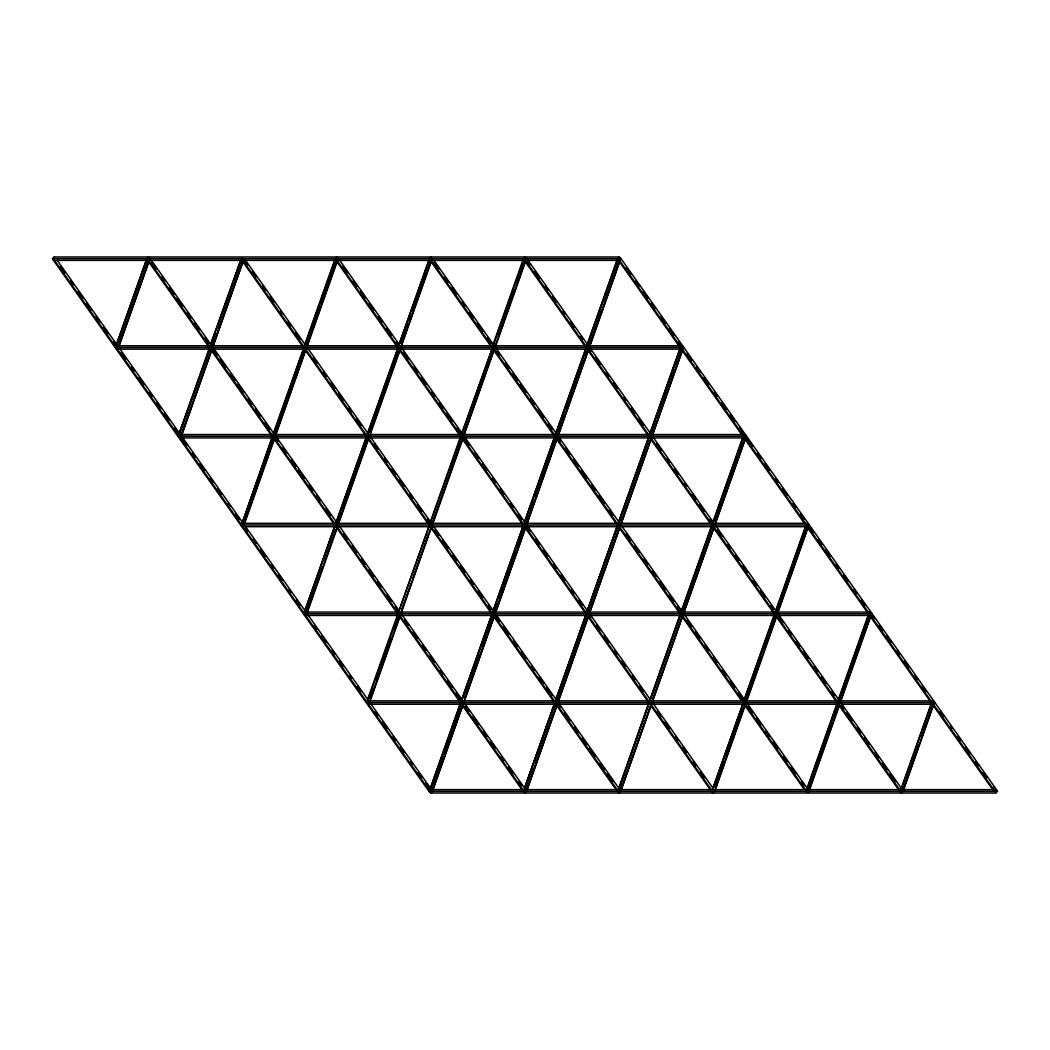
<?xml version="1.0" encoding="UTF-8"?>
<svg xmlns="http://www.w3.org/2000/svg" width="1050" height="1050" viewBox="0 0 1050 1050"><rect width="100%" height="100%" fill="white"/><g stroke="black" fill="none" stroke-linecap="round" stroke-linejoin="round"><path stroke-width="1.5" d="M116.261 345.03L146.567 259.324M116.589 344.387L146.344 260.203M119.083 343.967L148.312 261.319M118.978 345.923L148.746 261.739M118.768 346.802L149.074 261.096M209.331 348.088L178.487 435.343L178.71 436.642L180.994 437.115M210.42 345.03L241.054 258.681M178.277 436.223L209.357 349.532M209.659 347.445L241.828 257.696M178.71 436.642L210.092 347.865L212.389 348.337M211.181 344.807L215.512 332.561M217.127 327.967L241.487 259.088L243.771 259.56L213.465 345.279M180.981 435.671L211.286 349.965M212.704 345.502L242.668 261.188M181.755 434.7L211.523 350.516M243.994 258.681L212.599 347.445L210.446 346.474M181.545 435.579L211.851 349.873M272.108 436.866L241.487 525.42L243.771 525.893L274.614 438.637M273.197 433.808L303.279 348.981M304.041 346.566L334.884 259.324M242.366 522.493L272.672 436.774M334.359 262.29L273.21 435.238L275.376 436.223L306.771 347.445M241.487 525.42L272.869 436.642L275.166 437.115M273.958 433.584L285.311 401.441M286.401 398.383L335.646 259.088L337.929 259.56M244.099 523.058L253.299 497.031M254.376 493.973L271.149 446.526M272.239 443.454L273.853 438.874M275.481 434.28L301.455 360.806M303.082 356.212L304.71 351.619M306.876 345.502L320.394 307.23M322.022 302.649L336.092 262.854M244.296 522.913L274.063 438.742M275.678 434.149L305.445 349.965M307.072 345.371L336.289 262.723M307.086 346.802L337.391 261.096M304.041 612.885L335.423 524.107L304.251 614.197L306.548 614.657M336.289 521.942L366.056 437.758M367.356 433.808L397.438 348.981M399.066 344.387L429.043 259.324M303.817 613.778L334.359 528.609M335.213 525L397.674 349.532M397.976 347.445L430.146 257.696M337.273 520.826L398.423 347.865L400.706 348.337M400.037 343.271L409.776 315.722M411.403 311.128L429.804 259.088L432.088 259.56M306.863 611.822L322.56 567.433M324.726 561.317L336.092 529.174M338.796 521.522L341.499 513.87M342.589 510.812L367.474 440.396M370.178 432.744L389.668 377.646M391.283 373.052L398.869 351.619M401.572 343.967L408.608 324.069M410.222 319.476L426.458 273.564M429.174 265.912L430.789 261.319M307.072 611.691L336.289 529.043M338.454 522.913L367.684 440.265M370.387 432.613L399.066 351.488M401.769 343.836L430.447 262.723M307.086 613.134L337.391 527.415M400.168 349.873L338.152 525L335.987 524.016M432.311 258.681L400.929 347.445L398.764 346.474M367.356 700.127L397.661 614.421M398.527 612.242L428.833 526.536M430.133 522.585L460.425 436.866M461.514 433.808L492.923 346.474L495.088 347.445L463.693 436.223L461.527 435.238L523.963 259.088L526.26 259.56M492.358 346.566L523.202 259.324M369.324 703.434L367.027 702.962L398.423 614.197L400.706 614.657M397.976 613.778L461.186 436.642L463.483 437.115M370.178 699.077L373.971 688.354M376.674 680.702L391.834 637.849M395.076 628.661L398.869 617.951M401.572 610.299L410.773 584.273M412.939 578.156L428.623 533.768M432.954 521.522L462.184 438.874M463.798 434.28L493.566 350.096M498.435 336.315L514.671 290.404M517.374 282.752L524.947 261.319M370.387 698.933L399.066 617.82M401.769 610.168L430.986 527.507M433.151 521.391L462.381 438.742M463.457 435.671L493.762 349.965M495.39 345.371L524.068 264.246M369.863 701.912L400.168 616.192M432.639 524.357L462.945 438.637M495.403 346.802L525.709 261.096M430.119 788.904L459.887 704.721M461.514 700.127L523.202 525.643M524.291 522.585L554.597 436.866M555.135 435.343L585.441 349.624M587.055 345.03L617.361 259.324M430.447 788.261L460.215 704.078M461.842 699.484L491.597 615.3M493.224 610.719L522.992 526.536M524.606 521.942L554.912 436.223M556.001 433.164L585.217 350.516M587.383 344.387L617.151 260.203M432.088 792.212L429.804 791.739L461.186 702.962L463.483 703.434M432.954 787.841L443.244 758.769M444.859 754.176L461.094 708.251M464.887 697.541L480.034 654.688M483.289 645.501L493.566 616.416M495.193 611.822L497.897 604.17M500.062 598.054L516.836 550.607M517.913 547.536L524.947 527.638M526.575 523.058L534.699 500.089M535.776 497.031L556.342 438.874M557.957 434.28L564.992 414.383M566.619 409.789L583.944 360.806M585.559 356.212L587.186 351.619M589.352 345.502L601.794 310.301M604.498 302.649L618.568 262.854M433.151 787.71L461.842 706.597M464.546 698.933L493.762 616.284M494.852 613.226L525.158 527.507M526.772 522.913L556.539 438.742M558.167 434.149L587.921 349.965M589.549 345.371L619.316 261.188M433.387 788.261L462.617 705.613M495.626 612.242L525.394 528.058M557.852 436.223L526.47 525L524.304 524.016L586.74 347.865L589.024 348.337M558.403 434.7L588.158 350.516M432.639 790.676L462.945 704.97M464.559 700.376L494.865 614.657M495.403 613.134L525.709 527.415M527.336 522.821L588.486 349.873M590.113 345.279L619.867 261.096M524.829 787.382L554.046 704.721M555.135 701.663L585.979 614.421M587.606 609.827L616.822 527.179M617.912 524.107L648.756 436.866M649.832 433.808L679.599 349.624M524.606 788.261L554.374 704.078M556.001 699.484L585.756 615.3M586.845 612.242L617.151 526.536M618.765 521.942L648.533 437.758M649.622 434.7L679.928 348.981M523.53 791.319L586.543 614.329M586.307 613.778L648.231 439.832M525.053 788.681L532.626 767.248M534.253 762.668L586.74 614.197L589.024 614.657M587.816 611.126L649.517 436.642L651.801 437.115M650.593 433.584L654.924 421.339M656.001 418.281L673.326 369.298M674.94 364.704L680.899 347.865M526.575 789.377L556.539 705.062M557.957 700.599L587.921 616.284M589.352 611.822L619.316 527.507M620.931 522.913L650.16 440.265M652.326 434.149L681.542 351.488M557.852 702.555L526.47 791.319L524.304 790.348M558.403 701.019L588.158 616.836M620.629 525L589.247 613.778L587.081 612.793M621.167 523.464L650.934 439.281M526.798 790.676L588.486 616.192M589.575 613.134L620.419 525.893L618.122 525.42M620.957 524.357L651.262 438.637M652.339 435.579L682.644 349.873M617.899 790.44L649.294 701.663L618.122 791.739L620.419 792.212M650.16 699.484L680.138 614.421M681.214 611.363L711.309 526.536M712.937 521.942L742.914 436.866M648.231 706.164L618.463 790.348L620.629 791.319M649.071 702.555L711.546 527.087M712.622 524.016L744.017 435.238L746.183 436.223L714.788 525L712.622 524.016L711.847 525M651.131 698.381L712.281 525.42L714.578 525.893L683.183 614.657M713.908 520.826L743.676 436.642L745.959 437.115M620.931 789.246L650.16 706.597M652.326 700.468L682.08 616.284M684.049 610.299L712.937 529.043M715.444 521.522L744.857 438.742M621.167 789.797L650.934 705.613M683.944 612.242L713.711 528.058M620.957 790.676L651.262 704.97M652.89 700.376L682.644 616.192M715.654 522.821L745.421 438.637M712.937 788.261L742.691 704.078M743.991 700.127L774.296 614.421M775.701 610.719L806.006 525M711.847 791.319L774.322 615.851M775.399 612.793L806.781 524.016L808.946 525L777.564 613.778L775.399 612.793L774.624 613.778M713.908 787.146L775.058 614.197L777.354 614.657M776.147 611.126L806.439 525.42M715.444 787.841L724.631 761.828M727.348 754.176L743.584 708.251M746.288 700.599L761.434 657.746M764.689 648.559L776.042 616.416M777.669 611.822L780.373 604.17M781.462 601.112L798.236 553.665M799.312 550.607L808.513 524.58L808.736 525.893M715.641 787.71L744.857 705.062M747.022 698.933L776.252 616.284M777.328 613.226L807.634 527.507M746.497 701.912L776.803 616.192M837.073 703.198L806.229 790.44L806.453 791.739L808.736 792.212M838.149 700.127L868.455 614.421M808.408 785.754L837.086 704.629M806.453 791.739L837.834 702.962L840.118 703.434M838.911 699.904L868.678 615.72M809.051 789.377L812.844 778.667M815.548 771.015L831.784 725.091M834.487 717.439L838.819 705.193M840.446 700.599L849.647 674.586M851.812 668.456L868.586 621.009M809.261 789.246L839.016 705.062M840.643 700.468L870.411 616.284M809.274 790.676L839.58 704.97M900.716 789.797L931.022 704.078M900.953 790.348L932.334 701.571L934.5 702.555L903.118 791.319L900.953 790.348L900.165 791.319M903.761 787.841L918.908 744.988M922.163 735.801L932.439 706.729M903.42 789.246L932.636 706.597M54.193 256.974L52.5 258.681L54.193 260.374L53.353 258.681L54.193 256.974L619.159 256.974L620.865 258.681M148.365 260.374L147.512 258.681L148.365 256.974L149.205 258.681L148.365 260.374L55.821 260.374M115.277 347.445L116.97 349.151L117.823 347.445L116.97 345.752M209.436 347.445L211.129 349.151L211.982 347.445L211.129 345.752M336.683 260.374L335.829 258.681L336.683 256.974L337.523 258.681L336.683 260.374L242.524 260.374M305.287 345.752L304.447 347.445L305.287 349.151L306.141 347.445L305.287 345.752L212.756 345.752M272.213 436.223L273.906 437.929L273.053 436.223L273.906 434.529L274.759 436.223L273.906 437.929L179.747 437.929L178.041 436.223M240.817 525L242.524 526.693L243.364 525M429.988 258.681L430.841 256.974M431.694 258.681L430.841 260.374L523.372 260.374M306.141 613.778L305.287 615.471L303.594 613.778M525 260.374L524.147 258.681L525 256.974L525.853 258.681L525 260.374L523.307 258.681M492.765 347.445L493.618 345.752L401.074 345.752M369.692 437.929L462.223 437.929L463.076 436.223L462.223 434.529M429.988 525L430.841 523.307L431.694 525L430.841 526.693M366.371 702.555L368.064 704.248L368.917 702.555L368.064 700.849M587.777 349.151L586.924 347.445L587.777 345.752L588.617 347.445L587.777 349.151L586.071 347.445M523.307 525L525 526.693L525.853 525L525 523.307M462.223 700.849L463.076 702.555L462.223 704.248L369.692 704.248M681.082 347.445L681.936 345.752L683.629 347.445M650.541 434.529L651.394 436.223L650.541 437.929L649.701 436.223L463.076 436.223M619.159 523.307L620.012 525L619.159 526.693L618.306 525L619.159 523.307L526.628 523.307M586.071 613.778L587.777 615.471L586.924 613.778L587.777 612.071L588.617 613.778L587.777 615.471L401.074 615.471M463.076 702.555L649.701 702.555L650.554 704.248L556.382 704.248L557.235 702.555M524.147 791.319L525 789.626L525.853 791.319L525 793.026L524.147 791.319L429.988 791.319L430.841 793.026L995.807 793.026L997.5 791.319L995.807 789.626L996.647 791.319L995.807 793.026M619.159 793.026L620.012 791.319M806.636 525L807.476 523.307L809.183 525M776.094 615.471L775.241 613.778L776.094 612.071L776.947 613.778L776.094 615.471L683.563 615.471M652.168 704.248L744.712 704.248L745.553 702.555L744.712 700.849M713.317 789.626L714.171 791.319L713.317 793.026L712.464 791.319L525.853 791.319M869.4 613.778L870.253 612.071L871.959 613.778M837.165 702.555L838.871 704.248L839.711 702.555L838.871 700.849M932.177 702.555L933.03 700.849L934.723 702.555L933.03 700.849L933.883 702.555L839.711 702.555M900.795 791.319L901.635 789.626L902.488 791.319L901.635 793.026L900.795 791.319L714.171 791.319M241.054 525L241.828 524.016M492.148 613.778L492.923 612.793L495.088 613.778L463.693 702.555L461.527 701.571L523.963 525.42L526.26 525.893M808.172 525.984L808.946 525M806.006 791.319L806.794 790.348L808.946 791.319M431.432 790.913L429.581 792.212L52.946 259.56L53.603 259.088L430.251 791.739M52.946 259.56L53.603 259.088M212.389 346.566L209.882 348.337L522.808 790.886M178.487 437.115L179.156 436.642M272.646 437.115L275.166 435.343M400.706 346.566L398.199 348.337L460.031 435.789M523.74 259.56L526.26 257.788L902.895 790.44L900.388 792.212M241.264 525.893L241.933 525.42M335.423 525.893L337.929 524.107M463.483 435.343L460.976 437.115L711.126 790.886M586.517 348.337L589.024 346.566M304.041 614.657L304.697 614.197M681.345 347.865L683.183 346.566M398.199 614.657L400.706 612.885M523.74 525.893L526.26 524.107M649.294 437.115L651.801 435.343M745.303 435.803L745.959 435.343L744.122 436.642M366.817 703.434L367.474 702.962M460.976 703.434L463.483 701.663M586.517 614.657L589.024 612.885M714.578 524.107L712.071 525.893L773.903 613.331M806.886 525.42L808.736 524.107M523.74 792.212L526.26 790.44L149.612 257.788L147.105 259.56L208.937 347.012M649.294 703.434L651.801 701.663M777.354 612.885L774.834 614.657L837.611 703.434L840.118 701.663M620.419 790.44L618.568 791.739L241.933 259.088M869.663 614.197L871.513 612.885M712.071 792.212L714.578 790.44L337.929 257.788L335.423 259.56L397.254 347.012M932.439 702.962L934.277 701.663M53.353 258.681L147.512 258.681M149.205 258.681L335.829 258.681M337.523 258.681L524.147 258.681M525.853 258.681L620.012 258.681L619.159 256.974M149.979 260.374L240.896 260.374M338.297 260.374L429.214 260.374M528.242 260.374L617.531 260.374M118.597 345.752L207.887 345.752M306.915 345.752L397.832 345.752M495.233 345.752L586.149 345.752M589.391 345.752L680.308 345.752M211.982 347.445L398.606 347.445L399.459 349.151L306.915 349.151M586.924 347.445L400.299 347.445L399.459 345.752M588.617 347.445L682.789 347.445L681.936 345.752M118.597 349.151L209.514 349.151M214.384 349.151L303.673 349.151M401.074 349.151L491.991 349.151M495.233 349.151L586.149 349.151M591.019 349.151L680.308 349.151M181.374 434.529L270.664 434.529M275.533 434.529L368.064 434.529M369.692 434.529L460.609 434.529M463.851 434.529L556.382 434.529M558.009 434.529L648.926 434.529M652.168 434.529L744.712 434.529L746.406 436.223L744.712 434.529L745.553 436.223L651.394 436.223M273.053 436.223L178.894 436.223L179.747 437.929L180.6 436.223L179.747 434.529M274.759 436.223L461.37 436.223L462.223 437.929M275.533 437.929L366.437 437.929M463.851 437.929L554.768 437.929M556.382 437.929L648.926 437.929M652.168 437.929L744.712 437.929M244.138 523.307L335.055 523.307M338.297 523.307L429.214 523.307M432.469 523.307L521.758 523.307M620.786 523.307L710.076 523.307M714.945 523.307L805.862 523.307M525.853 525L712.478 525L713.317 526.693L620.786 526.693M244.138 526.693L336.683 526.693L335.829 525L241.671 525L242.524 526.693M338.31 526.693L429.214 526.693M432.469 526.693L523.372 526.693M528.242 526.693L617.531 526.693M714.945 526.693L805.862 526.693M306.915 612.071L397.832 612.071M401.074 612.071L493.618 612.071L494.458 613.778L493.618 612.071M495.233 612.071L586.149 612.071M589.391 612.071L680.308 612.071M683.563 612.071L774.467 612.071M777.722 612.071L870.253 612.071L871.106 613.778L776.947 613.778M586.924 613.778L400.299 613.778L399.459 612.071M588.617 613.778L775.241 613.778M399.459 615.471L305.287 615.471L304.447 613.778L398.606 613.778L399.459 615.471L397.753 613.778M589.391 615.471L680.308 615.471M779.336 615.471L868.626 615.471M369.692 700.849L458.981 700.849M463.851 700.849L556.382 700.849M558.009 700.849L648.926 700.849M652.168 700.849L743.085 700.849M746.327 700.849L835.616 700.849M840.486 700.849L931.403 700.849M463.851 704.248L554.768 704.248M746.327 704.248L837.244 704.248M842.113 704.248L931.403 704.248M432.469 789.626L521.758 789.626M526.628 789.626L619.159 789.626M620.786 789.626L711.703 789.626M714.945 789.626L807.476 789.626M809.104 789.626L900.021 789.626M903.263 789.626L994.179 789.626M902.488 791.319L996.647 791.319L995.807 789.626M618.122 259.088L620.419 259.56M149.612 259.56L147.328 259.088L115.933 347.865L118.23 348.337M304.264 347.865L306.548 348.337M555.358 436.642L557.642 437.115M367.027 436.642L369.324 437.115M335.646 525.42L337.929 525.893M931.993 702.962L934.277 703.434L934.067 702.135M743.676 702.962L745.959 703.434M649.517 702.962L651.801 703.434M555.358 702.962L557.642 703.434M367.369 435.238L369.534 436.223M116.274 346.474L118.44 347.445M681.24 612.793L683.406 613.778L652.024 702.555L649.858 701.571M430.146 524.016L432.311 525L400.929 613.778L398.764 612.793M179.051 435.238L181.217 436.223M744.017 701.571L746.183 702.555L714.788 791.319L712.622 790.348M304.605 612.793L306.757 613.778M367.369 701.571L369.534 702.555M432.311 791.319L430.146 790.348L429.371 791.319L431.537 792.304M648.847 702.555L650.554 704.248M334.976 525L336.683 526.693M52.5 258.681L54.193 260.374M460.53 702.555L462.223 704.248L461.37 702.555L367.211 702.555L368.064 704.248M429.135 791.319L430.841 793.026L429.988 791.319M626.312 267.527L630.997 274.155M635.683 280.783L639.424 286.086M643.178 291.388L647.863 298.003M651.604 303.306L655.357 308.608M660.975 316.562L665.661 323.177M669.414 328.479L674.087 335.108M678.772 341.736L682.526 347.038M687.212 353.653L691.897 360.281M696.583 366.909L700.324 372.212M704.078 377.501L708.763 384.129M714.381 392.083L717.189 396.06M721.875 402.688L726.561 409.303M730.301 414.606L734.987 421.234M739.672 427.862L743.426 433.151M747.167 438.454L752.797 446.408M757.483 453.036L761.224 458.338M764.978 463.627L769.663 470.256M775.281 478.209L778.089 482.186M782.775 488.801L787.461 495.429M793.078 503.383L795.887 507.36M800.572 513.988L804.326 519.278M808.067 524.58L813.697 532.534M818.383 539.162L822.124 544.451M825.878 549.754L830.563 556.382M836.181 564.336L838.989 568.312M843.675 574.928L848.361 581.556M853.978 589.509L856.787 593.486M861.472 600.101L865.226 605.404M871.789 614.683L874.597 618.66M879.283 625.288L883.024 630.577M886.778 635.88L891.463 642.508M897.081 650.462L899.889 654.426M904.575 661.054L909.261 667.682M914.878 675.636L917.687 679.612M922.372 686.228L926.126 691.53M940.183 711.401L943.924 716.704M950.486 725.983L952.363 728.634M957.981 736.588L960.789 740.552M965.475 747.18L970.161 753.808M975.778 761.762L978.587 765.726M983.272 772.354L987.026 777.656M993.576 786.936L995.453 789.587M618.844 260.886L678.812 345.686M681.621 349.663L742.521 435.789M745.329 439.766L804.353 523.241M807.161 527.218L868.061 613.331M869.938 615.982L929.893 700.783M932.715 704.76L992.67 789.561M527.467 260.912L530.276 264.876M534.962 271.504L539.648 278.132M545.265 286.086L548.074 290.062M552.759 296.678L556.513 301.98M563.062 311.259L564.939 313.911M570.557 321.851L574.311 327.154M580.873 336.433L582.75 339.084M589.299 348.351L591.176 351.002M595.862 357.63L600.548 364.258M606.165 372.212L608.974 376.176M613.659 382.804L617.413 388.106M623.962 397.386L625.839 400.037M631.457 407.977L635.211 413.28M638.964 418.583L643.65 425.211M656.762 443.756L661.447 450.384M667.065 458.338L669.874 462.302M674.559 468.93L678.313 474.233M684.862 483.512L686.739 486.163M692.357 494.104L696.111 499.406M699.864 504.709L704.537 511.337M710.168 519.278L712.044 521.929M717.662 529.883L722.347 536.511M727.965 544.451L730.774 548.428M735.459 555.056L739.213 560.359M742.954 565.661L747.639 572.276M753.257 580.23L757.011 585.533M760.764 590.835L765.437 597.463M771.067 605.404L773.876 609.381M778.562 616.009L783.247 622.637M788.865 630.577L791.674 634.554M796.359 641.183L800.113 646.485M803.854 651.788L808.539 658.403M814.157 666.356L817.911 671.659M821.651 676.961L826.337 683.576M831.967 691.53L834.776 695.507M841.339 704.786L844.147 708.763M846.956 712.727L852.574 720.681M857.259 727.309L861.013 732.611M864.754 737.901L869.439 744.529M875.057 752.483L878.811 757.785M882.551 763.087L887.237 769.703M890.059 773.679L895.676 781.633M524.409 259.088L901.044 791.739M524.685 260.886L648.349 435.789M650.226 438.441L711.126 524.567M838.556 704.76L899.456 790.886M433.965 260.439L493.933 345.24M496.742 349.217L555.765 432.692M558.574 436.669L620.419 524.107M622.283 526.759L682.251 611.559M684.128 614.211L745.959 701.663M747.836 704.314L807.804 789.114M434.241 262.238L438.926 268.853M444.544 276.806L448.298 282.109M452.038 287.411L456.724 294.026M462.354 301.98L465.163 305.957M469.849 312.585L473.589 317.887M477.343 323.177L482.961 331.131M487.646 337.759L491.4 343.061M497.017 351.002L499.826 354.979M505.444 362.933L509.197 368.235M512.938 373.538L517.624 380.152M520.433 384.129L526.063 392.083M530.749 398.711L534.489 404.001M538.243 409.303L543.861 417.257M548.546 423.885L552.3 429.188M558.849 438.454L560.726 441.105M565.412 447.733L570.097 454.361M573.838 459.651L578.524 466.279M581.332 470.256L586.963 478.209M591.649 484.837L595.389 490.127M599.143 495.429L604.761 503.383M609.446 510.011L613.187 515.301M626.312 533.859L630.997 540.488M634.738 545.777L639.424 552.405M644.109 559.033L647.863 564.336M652.549 570.951L656.289 576.253M660.043 581.556L665.661 589.509M669.414 594.812L674.087 601.427M677.841 606.729L680.649 610.706M687.212 619.986L691.897 626.601M695.638 631.903L700.324 638.531M705.009 645.159L708.763 650.462M713.449 657.077L717.189 662.379M722.807 670.333L726.561 675.636M730.301 680.938L734.987 687.553M738.741 692.856L743.426 699.484M748.112 706.112L752.797 712.727M756.538 718.029L761.224 724.658M765.909 731.286L769.663 736.588M773.404 741.878L778.089 748.506M783.707 756.459L787.461 761.762M791.201 767.051L795.887 773.679M801.517 781.633L804.326 785.61M430.251 259.088L743.177 701.649M744.122 702.962L806.886 791.739M431.458 262.211L490.481 345.686M493.29 349.663L555.135 437.115M556.067 438.441L616.035 523.241M618.844 527.218L679.744 613.331M681.621 615.982L741.576 700.783M744.384 704.76L804.353 789.561M342.891 266.201L347.576 272.829M353.194 280.783L356.947 286.086M360.688 291.388L365.374 298.003M369.127 303.306L373.813 309.934M378.499 316.562L382.239 321.851M386.925 328.479L391.611 335.108M396.296 341.736L398.173 344.387M403.791 352.327L408.476 358.956M414.094 366.909L417.848 372.212M421.588 377.501L426.274 384.129M431.904 392.083L434.713 396.06M439.399 402.688L443.139 407.977M446.893 413.28L452.511 421.234M457.196 427.862L460.95 433.151M464.691 438.454L469.376 445.082M474.994 453.036L478.748 458.338M482.488 463.627L487.174 470.256M492.804 478.209L495.613 482.186M500.299 488.801L504.039 494.104M510.602 503.383L513.411 507.36M518.096 513.988L521.85 519.278M526.523 525.906L530.276 531.208M535.894 539.162L539.648 544.451M543.388 549.754L548.074 556.382M553.704 564.336L556.513 568.312M561.199 574.928L564.939 580.23M571.502 589.509L574.311 593.486M578.996 600.101L582.75 605.404M589.299 614.683L591.176 617.334M596.794 625.288L600.548 630.577M604.288 635.88L608.974 642.508M614.604 650.462L617.413 654.426M622.099 661.054L625.839 666.356M632.402 675.636L635.211 679.612M639.896 686.228L643.65 691.53M657.694 711.401L661.447 716.704M665.188 722.006L669.874 728.634M675.491 736.575L678.313 740.552M682.999 747.18L686.739 752.483M693.302 761.762L696.111 765.726M700.796 772.354L704.537 777.656M336.092 259.088L712.727 791.739M245.648 260.439L304.671 343.914M307.479 347.891L368.379 434.017M370.256 436.669L432.088 524.107M433.965 526.759L493.933 611.559M495.81 614.211L557.642 701.663M559.519 704.314L618.542 787.789M244.978 260.912L247.8 264.876M252.486 271.504L256.226 276.806M262.789 286.086L265.598 290.062M270.283 296.678L274.024 301.98M280.586 311.259L282.463 313.911M288.081 321.851L290.889 325.828M295.575 332.456L300.261 339.084M313.386 357.63L317.126 362.933M323.689 372.212L326.498 376.176M331.183 382.804L334.924 388.106M338.678 393.409L343.363 400.037M348.981 407.977L351.789 411.954M356.475 418.583L361.161 425.211M374.286 443.756L378.026 449.059M384.589 458.338L387.398 462.302M392.083 468.93L395.824 474.233M399.577 479.535L404.263 486.163M409.881 494.104L412.689 498.081M417.375 504.709L422.061 511.337M427.678 519.278L429.555 521.929M435.186 529.883L438.926 535.185M442.68 540.488L448.298 548.428M452.983 555.056L456.724 560.359M460.477 565.661L465.163 572.276M470.781 580.23L473.589 584.207M478.275 590.835L482.961 597.463M488.578 605.404L491.4 609.381M496.072 616.009L499.826 621.311M503.58 626.601L509.197 634.554M513.883 641.183L517.624 646.485M521.378 651.788L526.063 658.403M531.681 666.356L534.489 670.333M539.175 676.961L543.861 683.576M546.669 687.553L552.3 695.507M558.849 704.786L560.726 707.438M564.48 712.727L570.097 720.681M574.783 727.309L578.524 732.611M582.278 737.901L586.963 744.529M589.772 748.506L595.389 756.459M600.075 763.087L604.761 769.703M607.569 773.679L613.2 781.633M242.196 260.886L302.164 345.686M304.973 349.663L365.873 435.789M367.749 438.441L427.717 523.241M430.526 527.218L491.426 613.331M493.29 615.982L553.258 700.783M556.067 704.76L616.035 789.561M151.764 262.238L156.45 268.853M162.067 276.806L164.876 280.783M169.562 287.411L174.248 294.026M177.056 298.003L182.674 305.957M187.359 312.585L191.113 317.887M194.854 323.177L199.539 329.805M205.17 337.759L208.911 343.061M212.664 348.351L217.35 354.979M220.159 358.956L225.776 366.909M230.462 373.538L235.148 380.152M237.956 384.129L243.574 392.083M248.259 398.711L252.013 404.001M255.754 409.303L260.439 415.931M265.125 422.559L269.811 429.188M275.428 437.128L278.25 441.105M282.936 447.733L286.676 453.036M291.362 459.651L296.048 466.279M298.856 470.256L304.474 478.209M309.159 484.837L312.913 490.127M316.654 495.429L320.408 500.732M326.025 508.686L330.711 515.301M343.822 533.859L347.576 539.162M352.262 545.777L356.947 552.405M361.633 559.033L365.374 564.336M369.127 569.638L373.813 576.253M377.554 581.556L381.308 586.858M386.925 594.812L391.611 601.427M395.364 606.729L399.105 612.032M404.723 619.986L408.476 625.288M413.162 631.903L417.848 638.531M422.533 645.159L426.274 650.462M430.027 655.751L434.713 662.379M440.331 670.333L443.139 674.31M447.825 680.938L452.511 687.553M456.264 692.856L460.95 699.484M465.623 706.112L469.376 711.401M473.117 716.704L478.748 724.658M483.433 731.286L487.174 736.588M490.928 741.878L495.613 748.506M501.231 756.459L504.039 760.436M508.725 767.051L513.411 773.679M519.028 781.633L521.85 785.61M147.761 259.088L524.409 791.739M57.33 260.439L117.285 345.24M120.107 349.217L180.062 434.017M181.939 436.669L243.771 524.107M245.648 526.759L304.671 610.234M307.479 614.211L369.324 701.663M371.188 704.314L431.156 789.114M60.414 266.201L65.1 272.829M70.718 280.783L73.526 284.76M78.212 291.388L82.897 298.003M86.651 303.306L91.324 309.934M96.009 316.562L99.763 321.851M103.504 327.154L108.189 333.782M113.82 341.736L115.684 344.387M121.314 352.327L126 358.956M131.618 366.909L134.426 370.886M139.112 377.501L143.798 384.129M149.415 392.083L152.224 396.06M156.909 402.688L160.663 407.977M164.404 413.28L169.089 419.908M174.72 427.862L178.461 433.151M182.214 438.454L186.9 445.082M192.518 453.036L195.326 457.012M200.012 463.627L204.698 470.256M210.315 478.209L213.124 482.186M217.809 488.801L221.563 494.104M228.126 503.383L229.989 506.034M235.62 513.988L239.361 519.278M245.923 528.557L247.8 531.208M253.418 539.162L256.226 543.126M260.912 549.754L265.598 556.382M271.215 564.336L274.024 568.312M278.709 574.928L282.463 580.23M289.026 589.509L290.889 592.161M296.52 600.101L300.261 605.404M314.317 625.288L317.126 629.252M321.812 635.88L326.498 642.508M332.115 650.462L334.924 654.426M339.609 661.054L343.363 666.356M349.926 675.636L351.789 678.287M357.42 686.228L361.161 691.53M375.217 711.401L378.026 715.378M382.712 722.006L387.398 728.634M393.015 736.588L395.824 740.552M400.509 747.18L404.263 752.483M410.812 761.762L412.689 764.413M418.32 772.354L422.061 777.656M425.814 782.959L429.555 788.261M807.476 523.307L808.329 525L714.171 525L713.317 523.307M838.871 704.248L838.018 702.555L651.394 702.555L650.554 700.849M618.306 525L619.159 526.693M493.618 345.752L494.458 347.445M525 526.693L524.147 525L337.536 525L336.683 523.307M555.542 702.555L556.382 704.248M211.129 349.151L210.289 347.445L116.117 347.445L116.97 349.151M743.859 702.555L744.712 704.248M430.841 523.307L431.694 525M492.358 612.885L492.581 614.197M429.581 790.44L429.804 791.739M366.817 701.663L367.027 702.962M618.463 257.696L587.081 346.474L589.247 347.445L620.629 258.681L618.463 257.696M681.24 346.474L649.858 435.238L652.024 436.223L683.406 347.445L681.24 346.474M869.558 612.793L838.176 701.571L840.341 702.555L871.723 613.778L869.558 612.793M116.379 347.865L115.723 348.337L116.379 347.865M620.419 257.788L618.568 259.088L995.216 791.739L997.054 790.44L620.419 257.788M683.183 348.337L682.972 347.038L683.183 348.337M115.933 347.865L115.723 346.566L115.933 347.865"/></g></svg>
